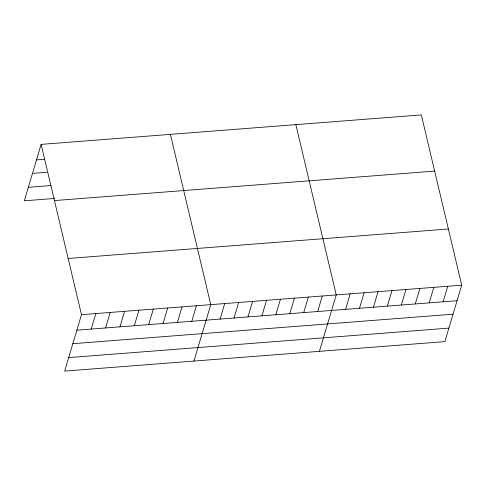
<?xml version="1.0" encoding="UTF-8"?>
<svg xmlns="http://www.w3.org/2000/svg" width="486" height="486" viewBox="0 0 486 486"><rect width="100%" height="100%" fill="white"/><g stroke="black" fill="none" stroke-linecap="round" stroke-linejoin="round"><path stroke-width="0.73" d="M41.122 144.385L81.49 314.667L64.668 371.091L444.878 341.615L461.7 285.191L421.332 114.909L41.122 144.385L24.3 200.809L54.541 198.464M91.222 329.071L95.851 313.555M105.59 327.953L110.213 312.437M119.951 326.841L124.58 311.326M134.318 325.729L138.941 310.214M148.68 324.618L153.303 309.102M163.041 323.5L167.67 307.984M177.408 322.388L182.031 306.873M191.77 321.276L196.399 305.761M193.938 361.068L210.76 304.643L170.392 134.361M220.073 319.083L224.702 303.562M234.015 318.002L238.644 302.486M247.957 316.921L252.58 301.405M261.899 315.839L266.522 300.324M275.841 314.758L280.465 299.242M289.784 313.677L294.407 298.161M303.72 312.595L308.349 297.08M317.662 311.514L322.291 295.998M319.411 351.342L336.227 294.917L295.865 124.635M345.546 309.351L350.169 293.836M359.488 308.276L364.111 292.76M373.43 307.195L378.053 291.679M387.366 306.113L391.995 290.598M401.308 305.032L405.938 289.516M415.251 303.95L419.874 288.435M429.193 302.869L433.816 287.354M443.135 301.788L447.758 286.272M36.493 159.9L44.809 159.256M32.471 173.399L46.832 172.287M28.322 187.31L51.006 185.549M54.444 200.578L434.654 171.102M68.168 258.473L448.378 228.997M81.49 314.667L461.7 285.191M76.861 330.182L457.077 300.706M72.839 343.681L453.049 314.205M68.69 357.593L448.906 328.117"/></g></svg>
